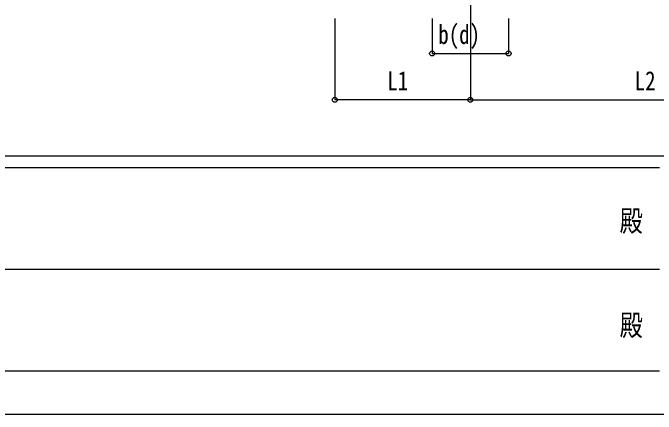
# Model space of a CAD drawing. Units: millimetres, scale not verified. Extents: x -21025 to 21025, y -14850 to 14850.
# Drawn here: x -5602 to -53, y -14850 to -11388 of the extents above; entities that cross this region are included whole.
import ezdxf
from ezdxf.enums import TextEntityAlignment as Align

# ---------------------------------------------------------------- set-up
doc = ezdxf.new("R2010")
doc.units = ezdxf.units.MM
doc.header["$LTSCALE"] = 60
for name, color, linetype in [('0-4_YKK_12', 2, 'Continuous'), ('0-7_YKK_D', 6, 'Continuous'), ('0-8_YKK_ZWAK', 7, 'Continuous')]:
    doc.layers.add(name, color=color, linetype=linetype)
doc.styles.add('ＭＳ ゴシック', font='')
doc.styles.get('ＭＳ ゴシック').set_extended_font_data('MS Gothic')

msp = doc.modelspace()

# ---------------------------------------------------------------- linework, layer by layer
at = {"layer": '0-4_YKK_12'}
msp.add_line((-1655.9, -11088), (-1655.9, -11588), dxfattribs=at)
at = {"layer": '0-7_YKK_D'}
for p, q in [((-2824.51, -11438), (-2824.51, -12139)), ((-1985.9, -11438), (-1985.9, -11739)), ((-1655.9, -11438), (-1655.9, -12139)), ((-1655.9, -11438), (-1655.9, -12139)), ((-1325.9, -11438), (-1325.9, -11739)), ((-1985.9, -11738), (-1325.9, -11738)), ((-1655.9, -12138), (-2824.51, -12138)), ((-1655.9, -12138), (1444.1, -12138))]:
    msp.add_line(p, q, dxfattribs=at)
for centre in [(-1985.9, -11738), (-1325.9, -11738), (-2824.51, -12138), (-1655.9, -12138), (-1655.9, -12138)]:
    msp.add_circle(centre, 21.25, dxfattribs=at)
at = {"layer": '0-8_YKK_ZWAK'}
for p, q in [((19475.1, -12625), (-19524.9, -12625)), ((-24.9, -12725), (-6524.9, -12725)), ((-6487.4, -13600), (-24.9, -13600)), ((-6524.9, -14475), (-24.9, -14475))]:
    msp.add_line(p, q, dxfattribs=at)
msp.add_lwpolyline([(-21025, -14850), (21025, -14850), (21025, 14850), (-21025, 14850)], close=True, dxfattribs=at)

# ---------------------------------------------------------------- texts
at = {"layer": '0-7_YKK_D', "style": 'ＭＳ ゴシック', "width": 0.8}
for s, p in [('b(d)', (-1931.9, -11706)), ('L1', (-2372.2, -12106)), ('L2', (-237.9, -12106))]:
    msp.add_text(s, height=165, dxfattribs=at).set_placement(p, align=Align.BOTTOM_LEFT)
at = {"layer": '0-8_YKK_ZWAK', "style": 'ＭＳ ゴシック', "width": 0.8}
for p in [(-368.33, -13329.17), (-368.33, -14229.17)]:
    msp.add_text('殿', height=183.3, dxfattribs=at).set_placement(p, align=Align.BOTTOM_LEFT)

doc.saveas('drawing.dxf')
